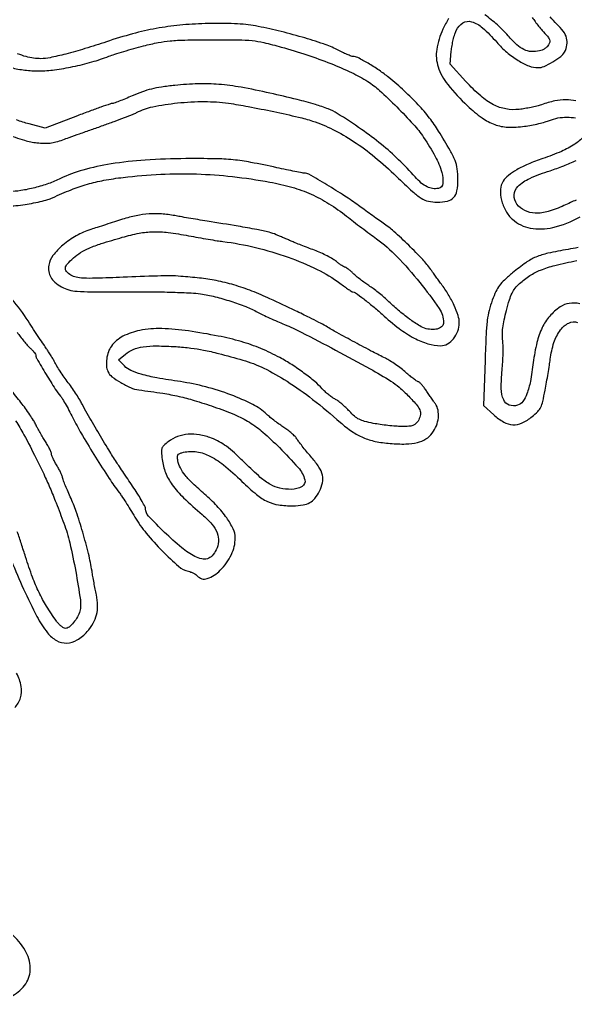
# Model space of a CAD drawing. Extents: x 0 to 2791, y 427 to 2463.
# Drawn here: x 1395.7 to 1643.8, y 807.3 to 1242.5 of the extents above; entities that cross this region are included whole.
import ezdxf

# ---------------------------------------------------------------- set-up
doc = ezdxf.new("R2010")
doc.units = 0

msp = doc.modelspace()

# ---------------------------------------------------------------- linework, layer by layer
for points in [[(1624.565341, 1243.40744, 0.01504), (1625.834167, 1241.519361, 0.014884), (1627.387827, 1239.482152, 0.015852), (1629.028821, 1237.584559, -0.01023), (1631.340465, 1234.971412, -0.073863), (1632.225255, 1233.548593, -0.152618), (1632.347503, 1232.399407, -0.090579), (1631.835212, 1231.10774, -0.068649), (1631.144154, 1230.279468, -0.039674), (1630.116539, 1229.483452, -0.038845), (1628.936301, 1228.835438, -0.052112), (1627.778722, 1228.451399, -0.070812), (1624.078586, 1228.174054, -0.096279), (1620.849481, 1229.028015, -0.074463), (1617.601643, 1231.245959, -0.027656), (1613.749462, 1235.23704, 0.033103), (1609.021873, 1240.0296, 0.026133), (1603.327551, 1244.576161, 0.023882)], [(1389.555755, 1191.424549, 0.012803), (1398.000948, 1188.619641, 0.047335), (1403.5, 1187.502271, 0.020079), (1406.729495, 1187.289752, 0.035514), (1409.395756, 1187.410991, 0.036031), (1411.991754, 1187.90613, 0.021376), (1415, 1188.847391, -0.001027), (1417.926226, 1189.895478, -0.000279), (1422.55625, 1191.540183, -0.000282), (1427.810942, 1193.400141, -0.000294), (1433, 1195.230141, 0.003042), (1437.96616, 1197.012289, 0.003812), (1442.54895, 1198.728133, 0.003076), (1446.372106, 1200.219931, 0.02957), (1447.953872, 1200.959393, -0.073974), (1455.154988, 1203.577785, -0.024928), (1466.228131, 1205.265165, -0.025069), (1478.281556, 1205.883416, -0.035441), (1489, 1205.13478, -0.011628), (1497.79174, 1203.681317, -0.005288), (1509.219685, 1201.392446, -0.004815), (1520.181946, 1198.96549, -0.021716), (1526.5, 1197.210576, -0.037752), (1535.574806, 1193.48218, -0.029458), (1544.805087, 1188.145751, -0.026578), (1554.256902, 1181.163596, -0.01942), (1564, 1172.475616, 0.006443), (1571.16761, 1165.742352, 0.044158), (1575.009185, 1162.80363, 0.083294), (1578.211465, 1161.45517, 0.058154), (1582.111722, 1161, 0.054255), (1586.70912, 1161.500333, 0.154664), (1589.46449, 1163.091528, 0.142482), (1590.933142, 1166.077262, 0.043547), (1591.375, 1171.140961, 0.033204), (1591.059846, 1175.8814, 0.061913), (1590.085131, 1179.598712, 0.036611), (1587.9022, 1184.079974, 0.00543), (1582.751784, 1192.724157, 0.029159), (1578.727614, 1198.524929, 0.021155), (1573.620206, 1204.501882, 0.019389), (1567.520279, 1210.567868, 0.015453), (1560.5, 1216.63787, 0.021403), (1556.20604, 1219.829759, 0.016652), (1551.285586, 1222.936104, 0.012872), (1546.694723, 1225.468494, 0.120159), (1544.514968, 1226, -0.093091), (1543.75241, 1226.143215, -0.008061), (1541.913615, 1226.893509, -0.010392), (1539.737104, 1227.876777, -0.007883), (1537.390921, 1229.041732, 0.03757), (1531.418055, 1231.577805, 0.010907), (1521.866968, 1234.580658, 0.011113), (1511.164033, 1237.434489, 0.013439), (1501, 1239.616577, 0.022024), (1496.764398, 1240.215886, 0.012943), (1491.659921, 1240.577038, 0.010992), (1485.620064, 1240.714565, 0.006743), (1478.5, 1240.624114, 0.017358), (1467.193857, 1239.934715, 0.021544), (1456.757301, 1238.477878, 0.020812), (1446.196411, 1236.078598, 0.014514), (1434.5, 1232.536733, -0.00724), (1424.93692, 1229.488316, -0.010371), (1416.368865, 1227.085961, -0.01051), (1409.326926, 1225.425205, -0.052696), (1405.303589, 1225, -0.035369), (1402.028493, 1225.231962, -0.031179), (1398.674488, 1225.924969, -0.025749), (1394.888792, 1227.16934, -0.013078)], [(1587.212345, 1242.942594, 0.023209), (1584.661615, 1238.094153, 0.070426), (1581.923833, 1229.157439, 0.11766), (1582.530323, 1221.356324, 0.093422), (1586.827378, 1213.455606, 0.03293), (1595.657462, 1203.982356, 0.031615), (1602.142182, 1198.614153, 0.071099), (1607.774799, 1195.636422, 0.077394), (1613.706003, 1194.496526, 0.043425), (1621.052848, 1194.874524, 0.011723), (1624.198055, 1195.387411, 0.010454), (1627.439019, 1196.064654, 0.01055), (1630.326743, 1196.79588, 0.031679), (1632.248713, 1197.459452, -0.053179), (1635.960909, 1198.565281, -0.046041), (1640.009816, 1198.935754, -0.047635), (1643.892343, 1198.562003, -0.071643)], [(1644.029551, 1206.161269, 0.061755), (1639.527886, 1206.717937, 0.054903), (1634.64365, 1206.178413, 0.026903), (1628.608847, 1204.485435, -0.020114), (1626.60668, 1203.894336, -0.009606), (1623.991948, 1203.288621, -0.009506), (1621.232794, 1202.759649, -0.013354), (1618.751501, 1202.400613, -0.073507), (1612.820755, 1202.57714, -0.076196), (1607.272973, 1204.468737, -0.059814), (1601.538114, 1208.393724, -0.026446), (1594.95343, 1214.811345), (1587.856971, 1222.5), (1588.422076, 1228.335363, -0.018809), (1588.75749, 1230.820552, -0.015128), (1589.298669, 1233.46282, -0.015391), (1589.948509, 1235.875931, -0.037325), (1590.612673, 1237.596199, -0.142036), (1593.598833, 1240.965067, -0.214363), (1597.421081, 1241.507715, -0.112831), (1602.340088, 1238.781889, -0.03016), (1608.67288, 1232.37736, 0.035167), (1613.253234, 1227.836888, 0.039966), (1618.242904, 1224.192492, 0.044219), (1623.087567, 1221.776733, 0.093819), (1627.190656, 1221, 0.10704), (1629.784806, 1221.561795, 0.026772), (1633.651136, 1223.574983, 0.026627), (1637.27592, 1225.985422, 0.110273), (1638.981608, 1227.965634, 0.0836), (1640.045441, 1231.12724, 0.106909), (1639.876231, 1234.187494, 0.091795), (1638.394191, 1237.245227, 0.047973), (1635.561296, 1240.409038, -0.031432), (1632.47407, 1243.635808, -0.058086)], [(1392.034625, 1221.059528, 0.035292), (1398.08257, 1219.909092, 0.031032), (1404.5, 1219.553373, 0.032207), (1411.334522, 1220.039872, 0.017887), (1419.571623, 1221.464211, 0.017553), (1428.022786, 1223.55115, 0.023011), (1435.561947, 1226.076474, -0.015002), (1438.202822, 1227.008357, -0.004727), (1442.203125, 1228.244805, -0.004716), (1446.694439, 1229.540627, -0.005214), (1451.061947, 1230.707293, -0.013635), (1457.61353, 1232.195302, -0.026269), (1462.937923, 1232.964856, -0.018298), (1469.430762, 1233.318564, -0.003684), (1481, 1233.439627, -0.003339), (1493.422058, 1233.395128, -0.023113), (1499.500862, 1233.051441, -0.031851), (1504.725341, 1232.174099, -0.009708), (1512.5, 1230.193273, -0.012664), (1523.953573, 1226.722763, -0.014778), (1534.634604, 1222.834873, -0.016081), (1543.944934, 1218.779405, -0.02981), (1551.166804, 1214.809986, -0.044148), (1556.430144, 1210.805395, -0.011688), (1564.079375, 1203.505701, -0.01213), (1571.46623, 1195.751521, -0.035097), (1576.048786, 1189.92816, -0.02517), (1581.217577, 1181.425758, -0.053234), (1584.143173, 1174.298891, -0.091635), (1584.640827, 1169.358828, -0.337198), (1582.670905, 1167.169994, -0.082665), (1580.087511, 1167.111641, -0.078679), (1577.576481, 1167.886759, -0.064026), (1575.023349, 1169.575291, -0.033325), (1572.301425, 1172.261639, 0.019238), (1564.924152, 1179.964332, 0.021299), (1557.214022, 1186.807705, 0.019467), (1548.364751, 1193.45696, 0.012069), (1537.5, 1200.595788, 0.047158), (1533.515448, 1202.584547, 0.019038), (1527.761064, 1204.559573, 0.013191), (1519.598497, 1206.785029, 0.004356), (1507.5, 1209.631607, 0.010825), (1494.572006, 1212.261936, 0.024461), (1484.66912, 1213.558219, 0.027777), (1475.493944, 1213.794139, 0.018625), (1465.020704, 1213.090544, 0.010477), (1459.068961, 1212.340989, 0.023256), (1454.583299, 1211.465571, 0.026223), (1450.542996, 1210.252524, 0.017534), (1446.056954, 1208.465055, -0.004792), (1442.957499, 1207.137606, -0.006746), (1440.166764, 1206.01786, -0.00417), (1437.80764, 1205.130578, -0.088077), (1437.07212, 1205, 0.083404), (1436.273934, 1204.865924, 0.001412), (1432.054775, 1203.393982, 0.003575), (1427.150441, 1201.627933, 0.002366), (1421.541923, 1199.532705), (1407.115603, 1194.065409), (1400.056069, 1195.91883, -0.011458), (1397.172723, 1196.746894, -0.011654), (1394.346742, 1197.701884, -0.011495)], [(1647.383726, 1190.136874, -0.06073), (1643.480982, 1186.844123, -0.043724), (1637.558614, 1183.669034, -0.01893), (1629.202953, 1180.458182, 0.016489), (1622.687109, 1177.990746, 0.03069), (1617.618969, 1175.50285, 0.038405), (1613.880992, 1172.975814, 0.08005), (1611.517378, 1170.386178, 0.135825), (1610.35548, 1166.759483, 0.070274), (1610.835636, 1161.98704, 0.065852), (1612.715206, 1157.171148, 0.081584), (1615.686505, 1153.393034, 0.142619), (1623.675903, 1149.452203, 0.101439), (1633.715009, 1149.726084, 0.071074), (1645.868088, 1154.45901, 0.032638)], [(1394.706719, 1103, 0.01219), (1396.077074, 1101.099493, 0.009628), (1397.648125, 1099.109733, 0.009757), (1399.179041, 1097.318203, 0.023733), (1400.393767, 1096.075686, -0.017856), (1401.391715, 1095.078612, -0.022748), (1402.234419, 1094.087488, -0.021565), (1402.851519, 1093.215795, -0.144214), (1403, 1092.711708, 0.134777), (1403.385344, 1091.308108, 0.002207), (1407.611514, 1084.262442, 0.005414), (1411.683485, 1077.702608, 0.033347), (1414.033443, 1074.5, -0.039874), (1414.927614, 1073.247479, -0.006057), (1416.477793, 1070.590625, -0.006751), (1418.230908, 1067.400968, -0.005799), (1419.990504, 1064, 0.016543), (1423.841956, 1056.932178, 0.006194), (1429.689648, 1047.273591, 0.006106), (1435.724637, 1037.837598, 0.018607), (1440.134278, 1031.640315, -0.01743), (1441.285899, 1030.029872, -0.004001), (1443.112367, 1027.229445, -0.004131), (1445.165613, 1023.966538, -0.004019), (1447.183774, 1020.640315, 0.038786), (1452.274311, 1013.431697, 0.021962), (1459.457695, 1005.506017, 0.018431), (1466.736237, 998.674709, 0.12582), (1471.09666, 996.47877, -0.035346), (1472.242705, 996.140683, -0.029788), (1473.399559, 995.628102, -0.030848), (1474.401407, 995.029848, -0.069631), (1475.053347, 994.435721, 0.313783), (1479.477126, 993.211568, 0.112375), (1485.315563, 996.887868, 0.083664), (1490.286217, 1003.878571, 0.115099), (1491.977414, 1011.372124, 0.110348), (1491.066234, 1015.316451, 0.041222), (1488.180614, 1020.250087, 0.03609), (1483.83651, 1025.580725, 0.026874), (1478.339783, 1030.816974, -0.012953), (1473.078444, 1035.556834, -0.03444), (1469.660058, 1039.28008, -0.048368), (1467.533436, 1042.545744, -0.07091), (1466.395211, 1045.773944, -0.029187), (1466.170385, 1047.380514, -0.135379), (1466.344287, 1048.292416, -0.1651), (1466.937866, 1048.886696, -0.049328), (1468.15338, 1049.344447, -0.09305), (1474.121568, 1049.799035, -0.083944), (1480.085436, 1048.103199, -0.059466), (1486.74307, 1043.898283, -0.022341), (1495, 1036.556565, 0.019032), (1501.514257, 1030.686737, 0.062605), (1506.376153, 1027.568343, 0.076508), (1511.307518, 1026.083137, 0.038748), (1517.795894, 1025.678013, 0.03341), (1522.249137, 1026.043533, 0.089202), (1525.25552, 1027.06197, 0.099413), (1527.527655, 1028.986405, 0.048197), (1529.602379, 1032.19798, 0.069908), (1530.909254, 1035.920143, 0.105913), (1530.864908, 1039.339378, 0.087902), (1529.368731, 1042.884481, 0.036384), (1526.218525, 1047.050383, -0.006158), (1524.260055, 1049.338768, -0.005895), (1522.329361, 1051.707993, -0.005852), (1520.674865, 1053.838597, -0.021003), (1519.693228, 1055.253425, 0.048114), (1518.729459, 1056.493382, 0.0204), (1517.220647, 1057.965611, 0.019959), (1515.47003, 1059.417592, 0.024651), (1513.724703, 1060.619887, -0.015156), (1511.853021, 1061.857505, -0.0092), (1509.712882, 1063.427573, -0.009215), (1507.645047, 1065.065048, -0.016027), (1506, 1066.508595, 0.070941), (1499.779087, 1070.862604, 0.027178), (1490.09004, 1075.127695, 0.026075), (1478.834456, 1078.710749, 0.027769), (1467.5, 1081.014624, -0.007683), (1457.021395, 1082.709659, -0.024184), (1450.079126, 1084.291974, -0.036073), (1445.383045, 1085.977341, -0.097842), (1442.500372, 1087.999612), (1439.887135, 1090.727243), (1442.948321, 1093.303062, -0.083563), (1446.407047, 1095.342467, -0.055296), (1450.878734, 1096.510744, -0.038434), (1456.955023, 1096.926021, -0.013993), (1465.585323, 1096.610207, -0.013004), (1472.210132, 1096.008561, -0.020592), (1477.838946, 1095.113151, -0.014832), (1484.538891, 1093.554326, -0.003693), (1495.395946, 1090.600397, -0.046449), (1504.708007, 1087.032841, -0.02731), (1515.104195, 1081.172494, -0.023435), (1526.511248, 1073.118608, -0.015286), (1538.920507, 1062.830745, 0.030732), (1544.153103, 1058.758542, 0.049966), (1549.090336, 1056.061079, 0.049779), (1554.477914, 1054.390298, 0.03024), (1561.087847, 1053.453595, 0.023145), (1568.160275, 1053.212823, 0.057412), (1573.293328, 1053.867982, 0.079428), (1577.070061, 1055.465522, 0.094142), (1579.910387, 1058.092663, 0.063251), (1581.752538, 1061.383627, 0.069508), (1582.639231, 1064.927358, 0.075752), (1582.487767, 1068.303983, 0.102181), (1581.30091, 1071.113536, 0.000052), (1580.434687, 1072.370348, 0.000023), (1579.294642, 1074.02392, 0.000023), (1578.088836, 1075.772533, 0.000031), (1577, 1077.351157, 0.014583), (1575.980702, 1078.740285, 0.02043), (1574.985701, 1079.914304, 0.017286), (1574.110379, 1080.801832, 0.18795), (1573.65345, 1080.987621, -0.150423), (1573.132301, 1081.156417, -0.007816), (1571.688623, 1082.203435, -0.011809), (1569.997791, 1083.533991, -0.008258), (1568.15345, 1085.109177, 0.017489), (1566.043563, 1086.844839, 0.01211), (1563.545076, 1088.663445, 0.012229), (1561.056571, 1090.295684, 0.02444), (1559, 1091.438477, -0.006504), (1553.430335, 1094.277004, -0.002165), (1545.345572, 1098.575493, -0.002084), (1537.385316, 1102.894935, -0.00805), (1532.5, 1105.675438, 0.012839), (1529.308034, 1107.451905, 0.006235), (1525.144952, 1109.565074, 0.003514), (1518.824765, 1112.619702, 0.000702), (1507.5, 1117.975774, 0.018628), (1499.470201, 1121.400296, 0.020157), (1491.414173, 1124.119796, 0.021046), (1483.52586, 1126.076709, 0.025609), (1476, 1127.213182, 0.00394), (1467.741215, 1127.965063, 0.01837), (1462.965953, 1128.185714, 0.011296), (1457.325654, 1128.11153, 0.000837), (1441.920874, 1127.53486, -0.002099), (1429.680875, 1127.107593, -0.017833), (1424.180129, 1127.134915, -0.0415), (1420.943944, 1127.536895, -0.093649), (1418.670874, 1128.479996, -0.060846), (1416.683597, 1130.159238, -0.225559), (1416.205463, 1131.683411, -0.150798), (1417.034403, 1133.448508, -0.024491), (1419.75, 1136.153415, -0.044362), (1423.008724, 1138.609123, -0.039433), (1426.777234, 1140.562907, -0.024099), (1432.22667, 1142.560051, -0.00556), (1441.595634, 1145.376061, -0.02248), (1449.129838, 1147.187143, -0.042024), (1455.361528, 1147.856206, -0.037694), (1462.050845, 1147.505392, -0.014702), (1471.199236, 1146.05577, 0.002627), (1475.509654, 1145.265626, 0.002428), (1479.9429, 1144.499207, 0.002422), (1483.897551, 1143.854968, 0.008096), (1486.5, 1143.487028, -0.028175), (1501.052969, 1140.829881, -0.026376), (1515.546372, 1136.510053, -0.027629), (1528.593278, 1131.029927, -0.046834), (1538.707093, 1124.877705, 0.005229), (1540.746633, 1123.391772, 0.007798), (1542.563681, 1122.139076, 0.003904), (1544.120527, 1121.118674, 0.144079), (1544.523815, 1121, -0.159092), (1545.649905, 1120.632392, -0.005653), (1549.347701, 1117.865495, -0.010618), (1553.438177, 1114.59188, -0.009615), (1557.525958, 1111.039818, 0.02122), (1565.120467, 1104.743815, 0.039482), (1571.846014, 1100.425065, 0.049124), (1577.966164, 1097.882556, 0.072835), (1583.699109, 1097.015181, 0.136092), (1586.665615, 1097.822711, 0.086749), (1589.396385, 1100.166863, 0.080823), (1591.328231, 1103.48623, 0.092424), (1591.990231, 1107.094391, 0.078707), (1591.444347, 1110.477882, 0.028738), (1589.664458, 1115.006158, 0.027239), (1587.080348, 1119.892721, 0.026754), (1583.966091, 1124.5, -0.002493), (1582.68171, 1126.214632, -0.002043), (1581.325816, 1128.059375, -0.002063), (1580.093186, 1129.765603, -0.005452), (1579.229354, 1131, 0.038823), (1575.667013, 1135.429677, 0.010668), (1569.391955, 1141.820767, 0.010916), (1562.798715, 1147.980178, 0.033875), (1558, 1151.718627, -0.003693), (1555.496748, 1153.436707, -0.002114), (1552.5, 1155.545111, -0.002112), (1549.504275, 1157.690878, -0.003511), (1547, 1159.527584, 0.016804), (1540.881679, 1163.769522, 0.008487), (1532.908298, 1168.720222, 0.003731), (1524.868754, 1173.443827, 0.133443), (1522.798601, 1173.991054, -0.048263), (1521.897361, 1174.071988, -0.001917), (1518.650214, 1174.695968, -0.003369), (1514.808638, 1175.476377, -0.002374), (1510.5, 1176.403325, 0.007198), (1498.953364, 1178.771118, 0.022207), (1491.068511, 1179.910069, 0.020905), (1482.866171, 1180.380128, 0.005813), (1469.986558, 1180.429285, 0.014032), (1451.811391, 1179.777019, 0.023351), (1436.585172, 1178.085642, 0.027861), (1424.011244, 1175.365718, 0.047832), (1414, 1171.547867, -0.031045), (1408.708924, 1169.324215, -0.021919), (1402.531392, 1167.467618, -0.02215), (1396.352436, 1166.190436, -0.037252), (1391.077523, 1165.740644, -0.027509)], [(1644.111442, 1161.971875, 0.003264), (1641.600714, 1160.8415, 0.002102), (1638.704481, 1159.5, -0.039023), (1631.707974, 1156.866777, -0.078827), (1625.879446, 1156.136584, -0.104805), (1621.229785, 1157.282059, -0.120345), (1617.709892, 1160.186751, -0.175879), (1616.487244, 1164.237612, -0.183865), (1618.179487, 1168.039921, -0.093298), (1623.388962, 1171.621811, -0.027451), (1632.5, 1175.065713, 0.01615), (1638.562664, 1177.202117, 0.019191), (1644.12909, 1179.617979, 0.020844)], [(1388.994634, 1159.17996, 0.025743), (1397.210538, 1159.866004, 0.012438), (1401.060416, 1160.485947, 0.011774), (1404.94622, 1161.306387, 0.011814), (1408.349195, 1162.194387, 0.039873), (1410.5, 1163.000489, -0.015079), (1418.758204, 1166.571473, -0.024296), (1426.009228, 1169.050254, -0.024692), (1433.381294, 1170.787594, -0.016255), (1442, 1172.086308, -0.017301), (1458.740485, 1173.469762, -0.019955), (1474.755803, 1173.597097, -0.019921), (1490.753975, 1172.446603, -0.017131), (1507.443294, 1169.994443, -0.025085), (1517.310352, 1167.680975, -0.03443), (1525.873074, 1164.562171, -0.035146), (1533.790782, 1160.355293, -0.02786), (1541.710409, 1154.768541, 0.003605), (1544.781826, 1152.370711, 0.002247), (1548.414933, 1149.602199, 0.002254), (1552.021947, 1146.904546, 0.004088), (1555, 1144.735639, -0.045749), (1564.16199, 1136.817159, -0.022645), (1574.322375, 1125.264319, -0.018067), (1583.018944, 1113.582524, -0.150146), (1584.98355, 1107.358408, -0.189003), (1584.37455, 1105.769055, -0.123132), (1582.717391, 1104.668474, -0.088272), (1580.20961, 1104.250557, -0.055365), (1577.25, 1104.612157, -0.082182), (1574.345454, 1105.827154, -0.016972), (1569.735334, 1108.941506, -0.017773), (1564.672584, 1112.900079, -0.017817), (1559.908142, 1117.205055, 0.014642), (1558.051733, 1118.903975, 0.009445), (1555.808606, 1120.766497, 0.009495), (1553.544266, 1122.506082, 0.017627), (1551.633519, 1123.815653, -0.014072), (1549.813563, 1125.044078, -0.009972), (1547.83971, 1126.519286, -0.010077), (1546.00961, 1128.005022, -0.020937), (1544.656861, 1129.25, 0.014784), (1543.540429, 1130.303147, 0.019441), (1542.458389, 1131.192188, 0.017226), (1541.52038, 1131.854038, 0.14603), (1541.031271, 1132, -0.129663), (1540.531023, 1132.131945, -0.015165), (1539.535366, 1132.737059, -0.017375), (1538.377612, 1133.54826, -0.013397), (1537.171511, 1134.509136, 0.041542), (1535.563871, 1135.648299, 0.014102), (1533.054861, 1137.036069, 0.013912), (1530.184039, 1138.420025, 0.015561), (1527.344786, 1139.587991, -0.002126), (1524.467548, 1140.682163, -0.001886), (1521.482531, 1141.844822, -0.001893), (1518.803557, 1142.911668, -0.005807), (1517, 1143.662279, -0.000015), (1515.42774, 1144.338215, -0.00001), (1513.589104, 1145.128777, -0.00001), (1511.77926, 1145.907043, -0.000018), (1510.303334, 1146.541813, 0.043351), (1507.134781, 1147.590271, 0.010017), (1501.63569, 1148.778883, 0.006707), (1493.274122, 1150.295473, 0.001652), (1479.5, 1152.556634, -0.001159), (1475.341413, 1153.235102, -0.001102), (1471.115625, 1153.944171, -0.001093), (1467.382662, 1154.58741, -0.003908), (1465, 1155.022553, 0.029335), (1459.106731, 1155.791827, 0.035284), (1453.519889, 1155.795221, 0.034254), (1447.853114, 1155.005818, 0.025145), (1441.715094, 1153.391537, 0.000045), (1438.131235, 1152.253236, 0.000033), (1434.150684, 1150.988263, 0.000033), (1430.378644, 1149.789009, 0.000073), (1427.5, 1148.873127, 0.051805), (1421.048524, 1146.056064, 0.047132), (1415.089654, 1141.896517, 0.05049), (1410.609472, 1137.241829, 0.130655), (1408.78593, 1132.994807, 0.072862), (1408.785162, 1130.061467, 0.097108), (1409.668767, 1127.554089, 0.085271), (1411.544976, 1125.338076, 0.044615), (1414.518979, 1123.264163, 0.063335), (1417.695192, 1121.946403, 0.048571), (1421.402315, 1121.311176, 0.017991), (1427.654075, 1121.081878, 0.001474), (1444, 1121.118902, -0.00396), (1454.330868, 1121.09094, -0.00468), (1464.099066, 1120.895686, -0.00425), (1472.331255, 1120.583969, -0.026932), (1476.5, 1120.164862, -0.022424), (1482.981919, 1118.858398, -0.016678), (1490.00475, 1116.861105, -0.016933), (1496.66292, 1114.473602, -0.029143), (1502, 1111.984223, 0.011967), (1504.246402, 1110.840951, 0.004727), (1507.387517, 1109.372206, 0.004675), (1510.812031, 1107.848742, 0.005834), (1514.021335, 1106.501084, -0.022751), (1521.451623, 1103.080912, -0.003006), (1536.801687, 1095.032946, -0.003558), (1552.136165, 1086.734689, -0.013634), (1561.5, 1081.24314, -0.040288), (1565.205061, 1078.494879, -0.020258), (1569.432043, 1074.483383, -0.017802), (1573.136989, 1070.388422, -0.098443), (1574.563964, 1067.798467, -0.090126), (1574.679774, 1066.895546, -0.043723), (1574.517293, 1065.739147, -0.041458), (1574.129859, 1064.529028, -0.046864), (1573.559875, 1063.451037, -0.061128), (1572.454785, 1062.14472, -0.107534), (1571.241494, 1061.43007, -0.067845), (1569.468409, 1061.102696, -0.01338), (1566.226947, 1061.036755, -0.016951), (1563.54093, 1061.145107, -0.008489), (1560.156228, 1061.454631, -0.008418), (1556.661203, 1061.893829, -0.012309), (1553.602766, 1062.407696, -0.015864), (1549.702158, 1063.291437, -0.053466), (1547.259001, 1064.214842, -0.062203), (1545.265947, 1065.556341, -0.027142), (1542.974941, 1067.782081, 0.017328), (1541.33602, 1069.438032, 0.01471), (1539.49651, 1071.072669, 0.014961), (1537.731907, 1072.462539, 0.039808), (1536.372175, 1073.310608, -0.033864), (1535.079497, 1074.095694, -0.016994), (1533.554872, 1075.248672, -0.016792), (1532.052433, 1076.553306, -0.023816), (1530.814622, 1077.818283, 0.036275), (1527.486305, 1081.054413, 0.015908), (1522.651358, 1084.861558, 0.015602), (1517.221632, 1088.608285, 0.01963), (1511.961446, 1091.715472, 0.025514), (1503.421455, 1095.770199, 0.027118), (1494.682623, 1098.842183, 0.022776), (1484.438564, 1101.330332, 0.011013), (1471.139856, 1103.622776, 0.030682), (1459.209809, 1104.667306, 0.055034), (1449.422923, 1103.843554, 0.070417), (1441.893145, 1101.226245, 0.114285), (1436.747564, 1096.868248, 0.073708), (1435.383669, 1094.331699, 0.052835), (1434.615295, 1091.200353, 0.053724), (1434.527979, 1088.050184, 0.087193), (1435.198022, 1085.464734, 0.122805), (1436.976169, 1083.229117, 0.030254), (1440.894065, 1080.583067, 0.031845), (1445.296443, 1078.347647, 0.068992), (1448.948054, 1077.343262, -0.00558), (1459.674956, 1075.811817, -0.017049), (1466.897536, 1074.444758, -0.018777), (1473.629574, 1072.663208, -0.008005), (1482.5, 1069.799596, -0.017376), (1491.727423, 1066.294494, -0.039861), (1498.325771, 1062.880686, -0.039461), (1504.338265, 1058.441295, -0.01672), (1511.689552, 1051.615775, -0.017067), (1520.110836, 1042.664511, -0.111185), (1523.051334, 1037.273121, -0.348393), (1521.797155, 1034.244731, -0.127604), (1516.999266, 1033, -0.051736), (1511.902257, 1033.52881, -0.077182), (1507.717323, 1035.107941, -0.05267), (1503.178335, 1038.349194, -0.012945), (1496.46815, 1044.616093, 0.008839), (1491.608984, 1049.229531, 0.025593), (1488.035051, 1052.182896, 0.034573), (1484.853643, 1054.223499, 0.033272), (1481.381229, 1055.835728, 0.048505), (1476.004189, 1057.330966, 0.064376), (1470.937451, 1057.562769, 0.069451), (1466.285545, 1056.51501, 0.070698), (1462.129135, 1054.236919, 0.025075), (1460.102595, 1052.555203, 0.12448), (1459.297318, 1051.32688, 0.099584), (1459.082059, 1049.731257, 0.013145), (1459.392739, 1046.315498, 0.065786), (1460.879033, 1040.455039, 0.062361), (1463.853822, 1035.065206, 0.044464), (1468.95863, 1029.218411, 0.015398), (1477.28898, 1021.712531, -0.039385), (1481.541521, 1017.494555, -0.084217), (1483.922909, 1013.546118, -0.109446), (1484.523969, 1009.740557, -0.104345), (1483.481779, 1005.964765, -0.06891), (1481.671709, 1003.401532, -0.130868), (1479.543973, 1002.073223, -0.128835), (1477.013322, 1001.967969, -0.065747), (1474, 1003.054266, -0.053857), (1468.090265, 1006.967763, -0.018422), (1460.416952, 1013.825934, -0.012159), (1453.257093, 1021.059495, -0.191273), (1452, 1024.2254, 0.120634), (1451.769606, 1025.166434, 0.008352), (1450.457812, 1027.585343, 0.011497), (1448.760999, 1030.43791, 0.008377), (1446.75, 1033.531858, -0.000474), (1444.556657, 1036.79239, -0.000436), (1442.307812, 1040.14861, -0.000436), (1440.308087, 1043.144323, -0.001445), (1439, 1045.11997, -0.008984), (1435.565558, 1050.549834, -0.002887), (1430.6613, 1058.726897, -0.002475), (1425.921038, 1066.826166, -0.015976), (1423.680699, 1071, 0.021808), (1422.715846, 1072.748321, 0.007173), (1421.149459, 1075.234375, 0.00713), (1419.330457, 1077.946166, 0.008014), (1417.502896, 1080.5, -0.006484), (1415.689883, 1083.017187, -0.006195), (1413.914511, 1085.61875, -0.006154), (1412.403976, 1087.954084, -0.021965), (1411.523145, 1089.5, 0.011978), (1410.773398, 1090.879172, 0.006263), (1409.77765, 1092.561572, 0.006225), (1408.712755, 1094.262411, 0.00948), (1407.742102, 1095.709607, -0.005057), (1406.511708, 1097.50944, -0.001079), (1404.411405, 1100.6642, -0.001128), (1401.993653, 1104.330758, -0.001073), (1399.552044, 1108.069199, 0.032149), (1392.372115, 1117.698795, 0.014357)], [(1645.02875, 1140.797642, -0.002507), (1640.495419, 1139.999217, 0.011681), (1631.547141, 1138.253384, 0.046142), (1626.207097, 1136.553053, 0.053226), (1621.653008, 1134.024596, 0.019134), (1615.748269, 1129.522299, 0.014562), (1612.08799, 1126.319552, 0.046095), (1609.916735, 1123.89686, 0.050477), (1608.331497, 1121.238607, 0.020168), (1606.692077, 1117.323186, 0.027162), (1605.276558, 1112.77764, 0.032165), (1604.456633, 1108.354037, 0.018255), (1603.948442, 1102.20508, 0.003111), (1603.481731, 1090.464887), (1602.810088, 1070.429774), (1607.382701, 1066.214887, 0.05751), (1611.808823, 1062.98896, 0.118054), (1615.907894, 1061.810665, 0.121135), (1620.024981, 1062.628992, 0.062374), (1624.499443, 1065.446031, 0.027883), (1626.968814, 1067.710885, 0.078924), (1628.314703, 1069.614993, 0.057487), (1629.225462, 1072.165871, 0.009911), (1630.288468, 1077.196031, 0.003586), (1630.944977, 1080.778012, 0.002802), (1631.6081, 1084.676334, 0.002833), (1632.184617, 1088.312999, 0.006912), (1632.557054, 1091, -0.048359), (1634.217988, 1098.40843, -0.081046), (1637.151694, 1104.058305, -0.117064), (1640.853175, 1107.157465, -0.203274), (1644.788631, 1107.405374, -0.183111)], [(1645.774416, 1115.725812, 0.095893), (1641.086362, 1115.9229, 0.113778), (1636.972506, 1114.299935, 0.062618), (1632.324476, 1110.161879, 0.067211), (1628.97397, 1105.093185, 0.054759), (1626.625954, 1098.465002, 0.025657), (1624.996984, 1089.5, -0.013647), (1623.683669, 1081.135049, -0.042472), (1622.174564, 1075.637689, -0.068444), (1620.337763, 1072.189737, -0.160689), (1618.001061, 1070.500337, -0.16296), (1614.287135, 1070.55883, -0.206826), (1611.79462, 1072.86567, -0.102288), (1610.704363, 1077.923809, -0.027878), (1611.092925, 1086.130296, 0.01132), (1611.379432, 1089.685407, 0.009634), (1611.52434, 1093.446445, 0.009748), (1611.523472, 1096.875199, 0.026909), (1611.34604, 1099.283133, -0.036236), (1611.197643, 1101.982487, -0.026318), (1611.408585, 1104.984873, -0.021639), (1611.997519, 1108.499216, -0.011583), (1613.011753, 1112.783133, -0.011023), (1614.367798, 1117.540403, -0.039167), (1615.537144, 1120.484966, -0.054586), (1616.924898, 1122.672237, -0.039991), (1618.894979, 1124.768481, -0.040494), (1623.45843, 1128.277635, -0.048241), (1628.277546, 1130.775387, -0.035053), (1634.615664, 1132.817531, -0.010943), (1644.37053, 1134.996197, 0.010738)], [(1392.173829, 1001.130425, 0.013415), (1397.50616, 988.554162, 0.01333), (1403.492175, 976.303575, 0.047501), (1408.242474, 968.991038, 0.096447), (1412.247298, 965.566396, 0.137479), (1416.765621, 964.451484, 0.127882), (1421.447675, 965.826806, 0.077699), (1425.904906, 969.544476, 0.04974), (1428.58472, 973.289201, 0.069345), (1430.123459, 977.105451, 0.067894), (1430.578912, 981.258933, 0.045392), (1430.019469, 986.015263, -0.003715), (1429.51917, 988.478565, -0.002351), (1428.970715, 991.357608, -0.002361), (1428.458595, 994.19093, -0.004356), (1428.073191, 996.5, 0.020933), (1426.49893, 1004.325066, 0.011049), (1423.927677, 1013.894664, 0.010949), (1421.00839, 1023.119587, 0.027022), (1418.360146, 1029.703762, -0.00605), (1417.070848, 1032.557497, -0.008154), (1415.977875, 1035.172188, -0.005856), (1415.127839, 1037.377382, -0.083225), (1414.96879, 1038.203762, 0.09027), (1414.817456, 1038.93482, 0.014015), (1414.223047, 1040.29423, 0.015227), (1413.419463, 1041.873513, 0.012727), (1412.473914, 1043.5, -0.012905), (1411.530259, 1045.124561, -0.01558), (1410.732444, 1046.698025, -0.014277), (1410.145376, 1048.050387, -0.094523), (1410.005123, 1048.769872, 0.100706), (1409.854134, 1049.496897, 0.013818), (1409.200991, 1050.909319, 0.015408), (1408.318682, 1052.557175, 0.012477), (1407.274848, 1054.269872, -0.00839), (1406.1109, 1056.144989, -0.005948), (1404.865766, 1058.285525, -0.006006), (1403.725253, 1060.358705, -0.012649), (1402.90053, 1062, 0.02917), (1401.943762, 1063.756952, 0.008996), (1400.303576, 1066.288069, 0.008966), (1398.363271, 1069.058923, 0.009729), (1396.375683, 1071.682788, -0.000295), (1394.151496, 1074.50667, -0.00017), (1391.47992, 1077.905063, -0.00017)], [(1393.956549, 1063.583111, -0.025932), (1397.705059, 1057.352183, -0.00682), (1403.043305, 1047, -0.005476), (1406.514211, 1039.842264, -0.008943), (1409.281099, 1033.690634, -0.007971), (1412.03547, 1026.967852, -0.00338), (1415.523193, 1017.871858, -0.033078), (1418.167807, 1009.113687, -0.011863), (1420.802308, 996.340327, -0.008357), (1422.886438, 983.664415, -0.098352), (1422.638681, 978.696528, -0.067735), (1421.617928, 976.149531, -0.045958), (1419.829725, 973.58162, -0.046361), (1417.815274, 971.596729, -0.177263), (1416.17742, 971.027529, -0.130042), (1415.376853, 971.253445, -0.037748), (1414.315942, 971.993572, -0.035178), (1413.201362, 973.042207, -0.03122), (1412.195999, 974.277529, -0.017036), (1407.774362, 980.929604, -0.026021), (1404.449665, 987.0076, -0.023554), (1401.555716, 993.825598, -0.011091), (1398.435006, 1002.873575, 0.00188), (1396.546743, 1008.693933, 0.002346), (1394.747339, 1014.084738, 0.001898)], [(1393.571107, 935.7542, 0.12887), (1396.222487, 940.016994, 0.124328), (1396.493197, 945.148034, 0.072252), (1394.430183, 951, -0.023663)], [(1392.677011, 807.341562, 0.126741), (1398.506197, 812.576967, 0.15406), (1400.533906, 819.597932, 0.12976), (1398.252856, 827.452494, 0.078916), (1392, 834.90302, 0.008211)]]:
    msp.add_lwpolyline(points, format="xyb")

doc.saveas('drawing.dxf')
